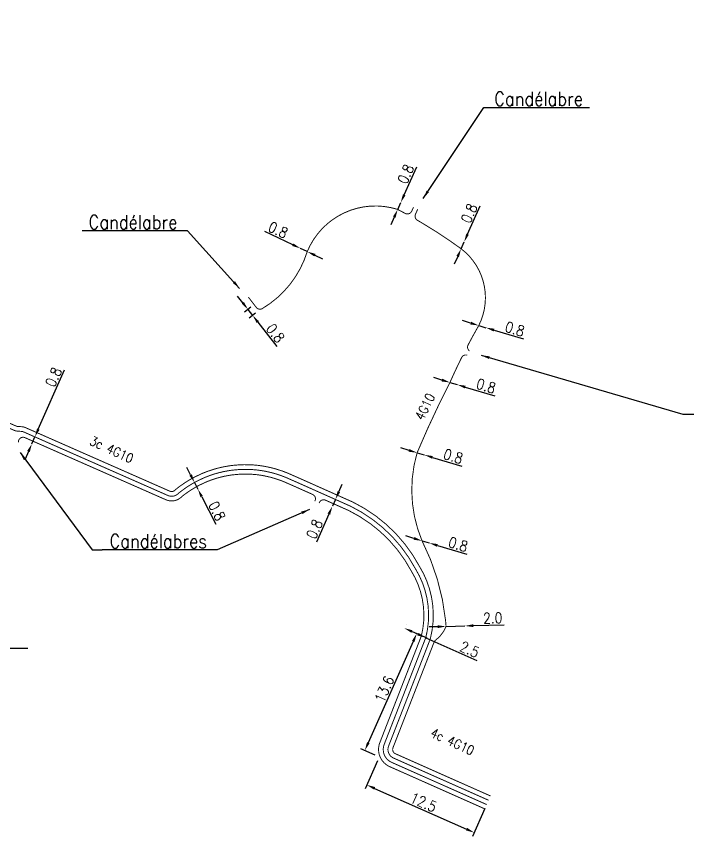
# Model space of a CAD drawing. Header units: millimetres. Extents: x 257011 to 257981, y 142997 to 144000.
# Drawn here: x 257338.6 to 257410, y 143608 to 143695.3 of the extents above; entities that cross this region are included whole.
import ezdxf
from ezdxf.enums import TextEntityAlignment as Align

# ---------------------------------------------------------------- set-up
doc = ezdxf.new("R2010")
doc.units = ezdxf.units.MM
doc.header["$PDMODE"] = 34
doc.linetypes.add('E_ST_Al', pattern=[2000, 1000, 1000])
doc.linetypes.add('E_ST_Cu', pattern=[2000, 1000, 1000])
doc.layers.get('DEFPOINTS').update_dxf_attribs({"linetype": 'CONTINUOUS'})
doc.layers.add('E_110', color=1, linetype='CONTINUOUS')
doc.styles.get("Standard").update_dxf_attribs({"font": 'romans.shx', "width": 0.85})
doc.dimstyles.get("Standard").update_dxf_attribs({"dimtxt": 1.5, "dimasz": 1.2, "dimexe": 0.625, "dimexo": 0.625, "dimgap": 0.25, "dimtad": 1, "dimdec": 1, "dimzin": 0, "dimdsep": 46, "dimtxsty": 'Standard', "dimcen": -0.5, "dimadec": 0, "dimazin": 0, "dimtfac": 1, "dimtdec": 1, "dimtmove": 0, "dimatfit": 3, "dimfxl": 0, "dimtolj": 1, "dimtzin": 0, "dimarcsym": 0})

# ---------------------------------------------------------------- blocks, each defined once
blk = doc.blocks.new('*D104')
at = {"layer": 'DEFPOINTS', "color": 0, "linetype": 'Continuous', "transparency": 16777216}
for p in [(257379.482, 143675.502), (257379.482, 143675.502), (257379.156, 143674.771)]:
    blk.add_point(p, dxfattribs=at)
at = {"layer": 'E_110', "color": 0, "linetype": 'Continuous', "lineweight": -2, "transparency": 16777216}
for p, q in [((257379.848, 143676.324), (257381.183, 143679.319)), ((257379.156, 143674.771), (257379.482, 143675.502)), ((257378.79, 143673.949), (257378.424, 143673.127))]:
    blk.add_line(p, q, dxfattribs=at)
at = {"layer": 'E_110', "color": 0, "linetype": 'Continuous', "transparency": 16777216}
for points in [[(257379.711, 143676.385), (257379.985, 143676.263), (257379.482, 143675.502)], [(257378.653, 143674.01), (257378.927, 143673.888), (257379.156, 143674.771)]]:
    blk.add_solid(points, dxfattribs=at)
at = {"layer": 'E_110', "color": 0, "linetype": 'Continuous', "transparency": 16777216, "insert": (257380.013, 143678.538), "char_height": 1.125, "attachment_point": 5, "rotation": 65.98168}
blk.add_mtext('\\A1;0.8', dxfattribs=at)
blk = doc.blocks.new('*D105')
at = {"layer": 'DEFPOINTS', "color": 0, "linetype": 'Continuous', "transparency": 16777216}
for p in [(257386.233, 143671.319), (257386.233, 143671.319), (257385.907, 143670.588)]:
    blk.add_point(p, dxfattribs=at)
at = {"layer": 'E_110', "color": 0, "linetype": 'Continuous', "lineweight": -2, "transparency": 16777216}
for p, q in [((257386.599, 143672.141), (257387.933, 143675.136)), ((257385.907, 143670.588), (257386.233, 143671.319)), ((257385.541, 143669.766), (257385.174, 143668.944))]:
    blk.add_line(p, q, dxfattribs=at)
at = {"layer": 'E_110', "color": 0, "linetype": 'Continuous', "transparency": 16777216}
for points in [[(257386.462, 143672.202), (257386.736, 143672.08), (257386.233, 143671.319)], [(257385.404, 143669.827), (257385.678, 143669.705), (257385.907, 143670.588)]]:
    blk.add_solid(points, dxfattribs=at)
at = {"layer": 'E_110', "color": 0, "linetype": 'Continuous', "transparency": 16777216, "insert": (257386.764, 143674.355), "char_height": 1.125, "attachment_point": 5, "rotation": 65.98167}
blk.add_mtext('\\A1;0.8', dxfattribs=at)
blk = doc.blocks.new('*D106')
at = {"layer": 'DEFPOINTS', "color": 0, "linetype": 'Continuous', "transparency": 16777216}
for p in [(257387.786, 143662.418), (257388.552, 143662.188), (257388.552, 143662.188)]:
    blk.add_point(p, dxfattribs=at)
at = {"layer": 'E_110', "color": 0, "linetype": 'Continuous', "lineweight": -2, "transparency": 16777216}
for p, q in [((257386.924, 143662.676), (257386.062, 143662.935)), ((257387.786, 143662.418), (257388.552, 143662.188)), ((257389.415, 143661.93), (257392.555, 143660.989))]:
    blk.add_line(p, q, dxfattribs=at)
at = {"layer": 'E_110', "color": 0, "linetype": 'Continuous', "transparency": 16777216}
for points in [[(257386.967, 143662.82), (257386.881, 143662.533), (257387.786, 143662.418)], [(257389.458, 143662.074), (257389.372, 143661.786), (257388.552, 143662.188)]]:
    blk.add_solid(points, dxfattribs=at)
at = {"layer": 'E_110', "color": 0, "linetype": 'Continuous', "transparency": 16777216, "insert": (257391.631, 143662.049), "char_height": 1.125, "attachment_point": 5, "rotation": 343.32004}
blk.add_mtext('\\A1;0.8', dxfattribs=at)
blk = doc.blocks.new('*D107')
at = {"layer": 'DEFPOINTS', "color": 0, "linetype": 'Continuous', "transparency": 16777216}
for p in [(257384.717, 143656.356), (257385.483, 143656.126), (257385.483, 143656.126)]:
    blk.add_point(p, dxfattribs=at)
at = {"layer": 'E_110', "color": 0, "linetype": 'Continuous', "lineweight": -2, "transparency": 16777216}
for p, q in [((257383.855, 143656.614), (257382.993, 143656.872)), ((257384.717, 143656.356), (257385.483, 143656.126)), ((257386.345, 143655.868), (257389.486, 143654.927))]:
    blk.add_line(p, q, dxfattribs=at)
at = {"layer": 'E_110', "color": 0, "linetype": 'Continuous', "transparency": 16777216}
for points in [[(257383.898, 143656.758), (257383.812, 143656.47), (257384.717, 143656.356)], [(257386.388, 143656.012), (257386.302, 143655.724), (257385.483, 143656.126)]]:
    blk.add_solid(points, dxfattribs=at)
at = {"layer": 'E_110', "color": 0, "linetype": 'Continuous', "transparency": 16777216, "insert": (257388.562, 143655.987), "char_height": 1.125, "attachment_point": 5, "rotation": 343.32004}
blk.add_mtext('\\A1;0.8', dxfattribs=at)
blk = doc.blocks.new('*D108')
at = {"layer": 'DEFPOINTS', "color": 0, "linetype": 'Continuous', "transparency": 16777216}
for p in [(257381.223, 143648.876), (257381.989, 143648.647), (257381.989, 143648.647)]:
    blk.add_point(p, dxfattribs=at)
at = {"layer": 'E_110', "color": 0, "linetype": 'Continuous', "lineweight": -2, "transparency": 16777216}
for p, q in [((257380.361, 143649.134), (257379.499, 143649.393)), ((257381.223, 143648.876), (257381.989, 143648.647)), ((257382.852, 143648.388), (257385.992, 143647.447))]:
    blk.add_line(p, q, dxfattribs=at)
at = {"layer": 'E_110', "color": 0, "linetype": 'Continuous', "transparency": 16777216}
for points in [[(257380.404, 143649.278), (257380.318, 143648.991), (257381.223, 143648.876)], [(257382.895, 143648.532), (257382.809, 143648.245), (257381.989, 143648.647)]]:
    blk.add_solid(points, dxfattribs=at)
at = {"layer": 'E_110', "color": 0, "linetype": 'Continuous', "transparency": 16777216, "insert": (257385.068, 143648.507), "char_height": 1.125, "attachment_point": 5, "rotation": 343.32004}
blk.add_mtext('\\A1;0.8', dxfattribs=at)
blk = doc.blocks.new('*D109')
at = {"layer": 'DEFPOINTS', "color": 0, "linetype": 'Continuous', "transparency": 16777216}
for p in [(257381.749, 143639.505), (257382.515, 143639.276), (257382.515, 143639.276)]:
    blk.add_point(p, dxfattribs=at)
at = {"layer": 'E_110', "color": 0, "linetype": 'Continuous', "lineweight": -2, "transparency": 16777216}
for p, q in [((257380.887, 143639.764), (257380.024, 143640.022)), ((257381.749, 143639.505), (257382.515, 143639.276)), ((257383.377, 143639.017), (257386.518, 143638.076))]:
    blk.add_line(p, q, dxfattribs=at)
at = {"layer": 'E_110', "color": 0, "linetype": 'Continuous', "transparency": 16777216}
for points in [[(257380.93, 143639.907), (257380.843, 143639.62), (257381.749, 143639.505)], [(257383.42, 143639.161), (257383.334, 143638.874), (257382.515, 143639.276)]]:
    blk.add_solid(points, dxfattribs=at)
at = {"layer": 'E_110', "color": 0, "linetype": 'Continuous', "transparency": 16777216, "insert": (257385.594, 143639.136), "char_height": 1.125, "attachment_point": 5, "rotation": 343.32005}
blk.add_mtext('\\A1;0.8', dxfattribs=at)
blk = doc.blocks.new('*D110')
at = {"layer": 'DEFPOINTS', "color": 0, "linetype": 'Continuous', "transparency": 16777216}
for p in [(257386.309, 143630.452), (257386.309, 143630.452), (257384.31, 143630.395)]:
    blk.add_point(p, dxfattribs=at)
at = {"layer": 'E_110', "color": 0, "linetype": 'Continuous', "lineweight": -2, "transparency": 16777216}
for p, q in [((257384.31, 143630.395), (257386.309, 143630.452)), ((257387.209, 143630.478), (257390.486, 143630.571)), ((257383.41, 143630.369), (257382.511, 143630.343))]:
    blk.add_line(p, q, dxfattribs=at)
at = {"layer": 'E_110', "color": 0, "linetype": 'Continuous', "transparency": 16777216}
for points in [[(257383.406, 143630.519), (257383.415, 143630.219), (257384.31, 143630.395)], [(257387.204, 143630.628), (257387.213, 143630.328), (257386.309, 143630.452)]]:
    blk.add_solid(points, dxfattribs=at)
at = {"layer": 'E_110', "color": 0, "linetype": 'Continuous', "transparency": 16777216, "insert": (257389.276, 143631.287), "char_height": 1.125, "attachment_point": 5, "rotation": 1.6363}
blk.add_mtext('\\A1;2.0', dxfattribs=at)
blk = doc.blocks.new('*D121')
at = {"layer": 'DEFPOINTS', "color": 0, "linetype": 'Continuous', "ltscale": 0.5, "transparency": 16777216}
for p in [(257340.531, 143650.564), (257340.208, 143649.832), (257340.208, 143649.832)]:
    blk.add_point(p, dxfattribs=at)
at = {"layer": 'E_110', "color": 0, "linetype": 'Continuous', "lineweight": -2, "ltscale": 0.5, "transparency": 16777216}
for p, q in [((257340.893, 143651.388), (257343.681, 143657.719)), ((257340.208, 143649.832), (257340.531, 143650.564)), ((257340.96, 143650.375), (257340.96, 143650.375)), ((257339.846, 143649.008), (257339.483, 143648.185))]:
    blk.add_line(p, q, dxfattribs=at)
at = {"layer": 'E_110', "color": 0, "linetype": 'Continuous', "ltscale": 0.5, "transparency": 16777216}
for points in [[(257340.756, 143651.448), (257341.031, 143651.328), (257340.531, 143650.564)], [(257339.708, 143649.069), (257339.983, 143648.948), (257340.208, 143649.832)]]:
    blk.add_solid(points, dxfattribs=at)
at = {"layer": 'E_110', "color": 0, "linetype": 'Continuous', "ltscale": 0.5, "transparency": 16777216, "insert": (257342.515, 143656.933), "char_height": 1.125, "attachment_point": 5, "rotation": 66.2366}
blk.add_mtext('\\A1;0.8', dxfattribs=at)
blk = doc.blocks.new('*D122')
at = {"layer": 'DEFPOINTS', "color": 0, "linetype": 'Continuous', "ltscale": 0.5, "transparency": 16777216}
for p in [(257357.52, 143645.717), (257357.883, 143645.005), (257357.883, 143645.005)]:
    blk.add_point(p, dxfattribs=at)
at = {"layer": 'E_110', "color": 0, "linetype": 'Continuous', "lineweight": -2, "ltscale": 0.5, "transparency": 16777216}
for p, q in [((257357.111, 143646.519), (257356.702, 143647.321)), ((257357.52, 143645.717), (257357.883, 143645.005)), ((257358.292, 143644.203), (257359.78, 143641.282))]:
    blk.add_line(p, q, dxfattribs=at)
at = {"layer": 'E_110', "color": 0, "linetype": 'Continuous', "ltscale": 0.5, "transparency": 16777216}
for points in [[(257357.245, 143646.587), (257356.977, 143646.451), (257357.52, 143645.717)], [(257358.425, 143644.271), (257358.158, 143644.135), (257357.883, 143645.005)]]:
    blk.add_solid(points, dxfattribs=at)
at = {"layer": 'E_110', "color": 0, "linetype": 'Continuous', "ltscale": 0.5, "transparency": 16777216, "insert": (257359.909, 143642.682), "char_height": 1.125, "attachment_point": 5, "rotation": 297.00578}
blk.add_mtext('\\A1;0.8', dxfattribs=at)
blk = doc.blocks.new('*D123')
at = {"layer": 'DEFPOINTS', "color": 0, "linetype": 'Continuous', "ltscale": 0.5, "transparency": 16777216}
for p in [(257372.524, 143643.909), (257372.198, 143643.178), (257372.198, 143643.178)]:
    blk.add_point(p, dxfattribs=at)
at = {"layer": 'E_110', "color": 0, "linetype": 'Continuous', "lineweight": -2, "ltscale": 0.5, "transparency": 16777216}
for p, q in [((257372.89, 143644.731), (257373.256, 143645.553)), ((257372.524, 143643.909), (257372.198, 143643.178)), ((257371.832, 143642.356), (257370.497, 143639.361))]:
    blk.add_line(p, q, dxfattribs=at)
at = {"layer": 'E_110', "color": 0, "linetype": 'Continuous', "ltscale": 0.5, "transparency": 16777216}
for points in [[(257372.753, 143644.792), (257373.027, 143644.67), (257372.524, 143643.909)], [(257371.695, 143642.417), (257371.969, 143642.295), (257372.198, 143643.178)]]:
    blk.add_solid(points, dxfattribs=at)
at = {"layer": 'E_110', "color": 0, "linetype": 'Continuous', "ltscale": 0.5, "transparency": 16777216, "insert": (257370.296, 143640.753), "char_height": 1.125, "attachment_point": 5, "rotation": 65.98168}
blk.add_mtext('\\A1;0.8', dxfattribs=at)
blk = doc.blocks.new('*D124')
at = {"layer": 'DEFPOINTS', "color": 0, "linetype": 'Continuous', "ltscale": 0.5, "transparency": 16777216}
for p in [(257377.2, 143616.514), (257388.625, 143611.443), (257387.302, 143608.461)]:
    blk.add_point(p, dxfattribs=at)
at = {"layer": 'E_110', "color": 0, "linetype": 'Continuous', "lineweight": -2, "ltscale": 0.5, "transparency": 16777216}
for p, q in [((257377.01, 143616.085), (257375.687, 143613.103)), ((257376.699, 143613.166), (257386.479, 143608.826)), ((257388.435, 143611.014), (257387.112, 143608.032))]:
    blk.add_line(p, q, dxfattribs=at)
at = {"layer": 'E_110', "color": 0, "linetype": 'Continuous', "ltscale": 0.5, "transparency": 16777216}
for points in [[(257376.76, 143613.304), (257376.638, 143613.029), (257375.877, 143613.532)], [(257386.54, 143608.963), (257386.418, 143608.689), (257387.302, 143608.461)]]:
    blk.add_solid(points, dxfattribs=at)
at = {"layer": 'E_110', "color": 0, "linetype": 'Continuous', "ltscale": 0.5, "transparency": 16777216, "insert": (257381.894, 143611.682), "char_height": 1.125, "attachment_point": 5, "rotation": 336.06628}
blk.add_mtext('\\A1;12.5', dxfattribs=at)
blk = doc.blocks.new('*D125')
at = {"layer": 'DEFPOINTS', "color": 0, "linetype": 'Continuous', "transparency": 16777216}
for p in [(257368.803, 143670.628), (257368.803, 143670.628), (257369.526, 143670.286)]:
    blk.add_point(p, dxfattribs=at)
at = {"layer": 'E_110', "color": 0, "linetype": 'Continuous', "lineweight": -2, "transparency": 16777216}
for p, q in [((257367.99, 143671.013), (257365.026, 143672.415)), ((257369.526, 143670.286), (257368.803, 143670.628)), ((257370.34, 143669.901), (257371.153, 143669.516))]:
    blk.add_line(p, q, dxfattribs=at)
at = {"layer": 'E_110', "color": 0, "linetype": 'Continuous', "transparency": 16777216}
for points in [[(257368.054, 143671.149), (257367.926, 143670.877), (257368.803, 143670.628)], [(257370.404, 143670.036), (257370.276, 143669.765), (257369.526, 143670.286)]]:
    blk.add_solid(points, dxfattribs=at)
at = {"layer": 'E_110', "color": 0, "linetype": 'Continuous', "transparency": 16777216, "insert": (257366.422, 143672.585), "char_height": 1.125, "attachment_point": 5, "rotation": 334.67289}
blk.add_mtext('\\A1;0.8', dxfattribs=at)
blk = doc.blocks.new('*D126')
at = {"layer": 'DEFPOINTS', "color": 0, "linetype": 'Continuous', "transparency": 16777216}
for p in [(257363.88, 143664.643), (257364.373, 143664.012), (257363.71, 143663.494)]:
    blk.add_point(p, dxfattribs=at)
at = {"layer": 'E_110', "color": 0, "linetype": 'Continuous', "lineweight": -2, "transparency": 16777216}
for p, q in [((257362.663, 143664.834), (257362.109, 143665.543)), ((257363.511, 143664.354), (257362.848, 143663.836)), ((257363.217, 143664.125), (257363.71, 143663.494)), ((257364.004, 143663.724), (257363.341, 143663.206)), ((257364.264, 143662.785), (257366.283, 143660.201))]:
    blk.add_line(p, q, dxfattribs=at)
at = {"layer": 'E_110', "color": 0, "linetype": 'Continuous', "transparency": 16777216}
for points in [[(257362.782, 143664.926), (257362.545, 143664.741), (257363.217, 143664.125)], [(257364.382, 143662.877), (257364.146, 143662.693), (257363.71, 143663.494)]]:
    blk.add_solid(points, dxfattribs=at)
at = {"layer": 'E_110', "color": 0, "linetype": 'Continuous', "transparency": 16777216, "insert": (257366.141, 143661.6), "char_height": 1.125, "attachment_point": 5, "rotation": 308.00129}
blk.add_mtext('\\A1;0.8', dxfattribs=at)
blk = doc.blocks.new('*D127')
at = {"layer": 'DEFPOINTS', "color": 0, "linetype": 'Continuous', "transparency": 16777216}
for p in [(257379.857, 143630.214), (257379.857, 143630.214), (257382.142, 143629.2)]:
    blk.add_point(p, dxfattribs=at)
at = {"layer": 'E_110', "color": 0, "linetype": 'Continuous', "lineweight": -2, "transparency": 16777216}
for p, q in [((257380.047, 143630.642), (257380.047, 143630.642)), ((257380.679, 143629.849), (257381.319, 143629.565)), ((257382.332, 143629.628), (257382.332, 143629.628)), ((257382.142, 143629.2), (257387.589, 143626.782))]:
    blk.add_line(p, q, dxfattribs=at)
at = {"layer": 'E_110', "color": 0, "linetype": 'Continuous', "transparency": 16777216}
for points in [[(257380.74, 143629.986), (257380.618, 143629.712), (257379.857, 143630.214)], [(257381.38, 143629.702), (257381.258, 143629.428), (257382.142, 143629.2)]]:
    blk.add_solid(points, dxfattribs=at)
at = {"layer": 'E_110', "color": 0, "linetype": 'Continuous', "transparency": 16777216, "insert": (257386.807, 143627.95), "char_height": 1.125, "attachment_point": 5, "rotation": 336.06628}
blk.add_mtext('\\A1;2.5', dxfattribs=at)
blk = doc.blocks.new('*D128')
at = {"layer": 'DEFPOINTS', "color": 0, "linetype": 'Continuous', "transparency": 16777216}
for p in [(257382.717, 143628.944), (257375.66, 143617.197), (257377.2, 143616.514)]:
    blk.add_point(p, dxfattribs=at)
at = {"layer": 'E_110', "color": 0, "linetype": 'Continuous', "lineweight": -2, "transparency": 16777216}
for p, q in [((257382.289, 143629.134), (257380.749, 143629.818)), ((257380.812, 143628.805), (257376.025, 143618.02)), ((257376.772, 143616.704), (257375.231, 143617.388))]:
    blk.add_line(p, q, dxfattribs=at)
at = {"layer": 'E_110', "color": 0, "linetype": 'Continuous', "transparency": 16777216}
for points in [[(257380.675, 143628.866), (257380.949, 143628.745), (257381.177, 143629.628)], [(257375.888, 143618.081), (257376.162, 143617.959), (257375.66, 143617.197)]]:
    blk.add_solid(points, dxfattribs=at)
at = {"layer": 'E_110', "color": 0, "linetype": 'Continuous', "transparency": 16777216, "insert": (257377.733, 143623.717), "char_height": 1.125, "attachment_point": 5, "rotation": 66.06628}
blk.add_mtext('\\A1;13.6', dxfattribs=at)

msp = doc.modelspace()

# ---------------------------------------------------------------- linework, layer by layer
at = {"layer": 'E_110', "linetype": 'E_ST_Cu', "const_width": 0.1, "flags": 128}
for points in [[(257388.828, 143611.9), (257378.712, 143616.39, -0.400721), (257378.186, 143617.667), (257382.586, 143628.962, 0.030887), (257382.642, 143629.139, 0.202429), (257381.475, 143636.785, 0.157767), (257374.355, 143643.641), (257373.496, 143644.023), (257372.727, 143644.366), (257372.466, 143644.482), (257371.487, 143644.918), (257370.961, 143645.153), (257370.151, 143645.514), (257369.408, 143645.845), (257368.693, 143646.163), (257367.466, 143646.703, 0.011449), (257367.424, 143646.72), (257366.914, 143646.917, 0.01272), (257366.866, 143646.934), (257366.348, 143647.104, 0.011379), (257366.304, 143647.117), (257365.867, 143647.239, 0.013117), (257365.816, 143647.252), (257365.181, 143647.394), (257364.869, 143647.454), (257364.277, 143647.537), (257363.979, 143647.563), (257363.707, 143647.587, 0.01272), (257363.656, 143647.591), (257363.379, 143647.601, 0.00636), (257363.354, 143647.602), (257362.811, 143647.608, 0.01272), (257362.76, 143647.608), (257362.214, 143647.587, 0.01272), (257362.163, 143647.583), (257361.61, 143647.534), (257361.296, 143647.497), (257360.993, 143647.447), (257360.516, 143647.36), (257360.238, 143647.294), (257359.99, 143647.235, 0.009451), (257359.953, 143647.225), (257359.567, 143647.118, 0.011711), (257359.522, 143647.104), (257359.003, 143646.933, 0.01272), (257358.955, 143646.916), (257358.443, 143646.717, 0.01696), (257358.38, 143646.691), (257357.621, 143646.336), (257357.28, 143646.156), (257357.074, 143646.039), (257356.574, 143645.734), (257356.101, 143645.412, 0.011718), (257356.063, 143645.385), (257355.685, 143645.1, 0.01296), (257355.644, 143645.068), (257355.581, 143645.015, 0.005393), (257355.564, 143645.001), (257355.417, 143644.871, -0.291172), (257354.886, 143644.79), (257340.732, 143651.022), (257339.498, 143651.565, 0.086964), (257339.163, 143651.648), (257338.692, 143651.68, -0.086964), (257338.524, 143651.721), (257334.865, 143653.332, 0.496854), (257323.831, 143648.17), (257322.679, 143640.67, -0.414214), (257322.109, 143640.251), (257314.546, 143641.414, -0.418079), (257314.129, 143641.99), (257314.334, 143643.217), (257317.243, 143663.205), (257317.648, 143666.502), (257318.3, 143671.813), (257318.577, 143674.072, 0.004625), (257318.578, 143674.082), (257322.956, 143716.164, -0.005347), (257322.957, 143716.175), (257324.886, 143731.522), (257326.07, 143738.795), (257326.803, 143741.841, -0.002987), (257326.804, 143741.847), (257329.124, 143751.01, -0.002408), (257329.125, 143751.014), (257339.079, 143788.8, 0.381106), (257338.777, 143789.393, 0.299448)], [(257388.625, 143611.443), (257378.509, 143615.933, -0.400721), (257377.72, 143617.848), (257382.12, 143629.144, 0.030887), (257382.158, 143629.261, 0.202838), (257381.041, 143636.536, 0.157874), (257374.143, 143643.187), (257373.293, 143643.566), (257372.524, 143643.909), (257372.263, 143644.025), (257371.284, 143644.462), (257370.757, 143644.696), (257369.947, 143645.057), (257369.205, 143645.388), (257368.491, 143645.706), (257367.265, 143646.245, 0.011449), (257367.244, 143646.254), (257366.734, 143646.45, 0.01272), (257366.71, 143646.459), (257366.192, 143646.629, 0.011379), (257366.17, 143646.636), (257365.733, 143646.758, 0.013117), (257365.708, 143646.764), (257365.08, 143646.904), (257364.787, 143646.96), (257364.22, 143647.04), (257363.935, 143647.065), (257363.663, 143647.089, 0.01272), (257363.638, 143647.091), (257363.36, 143647.101, 0.00636), (257363.348, 143647.102), (257362.805, 143647.108, 0.01272), (257362.78, 143647.108), (257362.233, 143647.087, 0.01272), (257362.208, 143647.085), (257361.661, 143647.036), (257361.366, 143647.002), (257361.079, 143646.954), (257360.618, 143646.87), (257360.354, 143646.807), (257360.105, 143646.748, 0.009451), (257360.087, 143646.743), (257359.701, 143646.636, 0.011711), (257359.678, 143646.629), (257359.16, 143646.458, 0.01272), (257359.136, 143646.449), (257358.623, 143646.251, 0.01696), (257358.592, 143646.238), (257357.844, 143645.888), (257357.52, 143645.717), (257357.328, 143645.608), (257356.845, 143645.314), (257356.383, 143644.999, 0.011718), (257356.364, 143644.985), (257355.985, 143644.7, 0.01296), (257355.965, 143644.684), (257355.902, 143644.631, 0.005393), (257355.894, 143644.624), (257355.746, 143644.495, -0.291172), (257354.684, 143644.333), (257340.531, 143650.564), (257339.297, 143651.108, 0.086964), (257339.129, 143651.149), (257338.658, 143651.181, -0.086964), (257338.323, 143651.263), (257334.647, 143652.882, 0.496977), (257324.323, 143648.079), (257323.173, 143640.594, -0.414214), (257322.033, 143639.757), (257314.451, 143640.923, 0.410359), (257313.882, 143640.511), (257312.907, 143634.68, 0.034099), (257312.9, 143634.612), (257312.888, 143634.196, -0.023955), (257312.884, 143634.148), (257312.19, 143628.635), (257312, 143626.591, -0.040536), (257311.985, 143626.512), (257311.75, 143625.61, -0.025588), (257311.735, 143625.561), (257311.609, 143625.226, -0.112667), (257311.487, 143625.04), (257311.301, 143624.861, -0.062477), (257311.201, 143624.787), (257309.738, 143623.959), (257309.302, 143623.712)], [(257370.329, 143643.728, 0.448914), (257370.103, 143644.44), (257369.744, 143644.6), (257369.001, 143644.931), (257368.289, 143645.249), (257367.064, 143645.787), (257366.554, 143645.984), (257366.036, 143646.154), (257365.599, 143646.276), (257364.978, 143646.415), (257364.705, 143646.467), (257364.163, 143646.543), (257363.891, 143646.567), (257363.619, 143646.591), (257363.342, 143646.602), (257362.799, 143646.608), (257362.253, 143646.587), (257361.712, 143646.539), (257361.436, 143646.507), (257361.165, 143646.461), (257360.721, 143646.381), (257360.47, 143646.321), (257360.221, 143646.262), (257359.835, 143646.154), (257359.316, 143645.983), (257358.804, 143645.785), (257358.066, 143645.44), (257357.76, 143645.279), (257357.582, 143645.178), (257357.116, 143644.894), (257356.665, 143644.586), (257356.286, 143644.301), (257356.223, 143644.248), (257356.075, 143644.119, -0.291172), (257354.483, 143643.875), (257340.329, 143650.107), (257339.473, 143650.484, 0.563989), (257338.772, 143649.992)]]:
    msp.add_lwpolyline(points, format="xyb", dxfattribs=at)
at = {"layer": 'E_110', "linetype": 'E_ST_Al', "const_width": 0.1, "flags": 128}
for points in [[(257380.834, 143675.002), (257380.648, 143674.584, -0.434641), (257379.956, 143674.346), (257379.197, 143674.75, 0.04673), (257379.111, 143674.786, 0.38826), (257369.526, 143670.286, -0.185307), (257364.75, 143664.224, -0.37917), (257364.099, 143664.348), (257363.263, 143665.429)], [(257386.791, 143659.721, -0.365953), (257386.65, 143660.351), (257386.703, 143660.452, -0.008617), (257387.786, 143662.418, 0.362921), (257385.907, 143670.588, 0.023224), (257381.795, 143673.301), (257381.252, 143673.62, -0.381993), (257381.048, 143674.255), (257381.291, 143674.799)], [(257389.031, 143612.357), (257378.915, 143616.847, -0.400721), (257378.652, 143617.485), (257383.032, 143628.729, -0.136759), (257383.193, 143628.944, 0.12019), (257384.253, 143630.267, 0.133155), (257384.298, 143630.524), (257384.248, 143631.062, 0.003482), (257384.247, 143631.069, 0.090807), (257381.749, 143639.505, -0.173105), (257381.223, 143648.876, -0.019535), (257384.717, 143656.356, -0.01058), (257385.885, 143658.852), (257385.963, 143659.008, -0.369707), (257386.562, 143659.26, -0.231257)], [(257370.792, 143643.522, -0.448914), (257371.473, 143643.83), (257372.059, 143643.569), (257372.32, 143643.452), (257373.089, 143643.11), (257373.932, 143642.734, -0.157993), (257380.607, 143636.286, -0.203288), (257381.673, 143629.384, -0.030887), (257381.654, 143629.325), (257377.254, 143618.03, 0.400721), (257378.306, 143615.476), (257388.423, 143610.986)]]:
    msp.add_lwpolyline(points, format="xyb", dxfattribs=at)

# ---------------------------------------------------------------- texts
at = {"layer": 'E_110', "linetype": 'Continuous', "ltscale": 0.5, "width": 0.85}
for s, rotation, p in [('4G10', 63.63825, (257382.061, 143653.786)), ('3c 4G10', 335.27138, (257348.698, 143649.213)), ('4c 4G10', 335.27138, (257384.981, 143618.134))]:
    msp.add_text(s, height=1, rotation=rotation, dxfattribs=at).set_placement(p, align=Align.MIDDLE)
at = {"layer": 'E_110', "linetype": 'Continuous', "char_height": 1.5}
for s, insert, attachment_point in [('\\A1;Candélabre', (257389.425, 143685.799), 7), ('\\A1;Candélabre', (257355.698, 143672.674), 9), ('Candélabres', (257358.853, 143638.719), 9)]:
    msp.add_mtext(s, dxfattribs=dict(at, insert=insert, attachment_point=attachment_point))

# ---------------------------------------------------------------- dimensions: what is measured, and where the dimension line sits
at = {"layer": 'E_110', "linetype": 'Continuous'}
for base, p1, p2, angle, picture, middle in [((257379.482, 143675.502), (257379.156, 143674.771), (257379.482, 143675.502), 245.98168, '*D104', (257380.699, 143678.233)), ((257386.233, 143671.319), (257385.907, 143670.588), (257386.233, 143671.319), 245.98167, '*D105', (257387.449, 143674.05)), ((257368.803, 143670.628), (257369.526, 143670.286), (257368.803, 143670.628), 334.67289, '*D125', (257366.101, 143671.907)), ((257363.71, 143663.494), (257363.88, 143664.643), (257364.373, 143664.012), 128.00129, '*D126', (257365.55, 143661.139)), ((257388.552, 143662.188), (257387.786, 143662.418), (257388.552, 143662.188), 163.32004, '*D106', (257391.416, 143661.33)), ((257385.483, 143656.126), (257384.717, 143656.356), (257385.483, 143656.126), 163.32004, '*D107', (257388.347, 143655.268)), ((257381.989, 143648.647), (257381.223, 143648.876), (257381.989, 143648.647), 163.32004, '*D108', (257384.853, 143647.789)), ((257382.515, 143639.276), (257381.749, 143639.505), (257382.515, 143639.276), 163.32005, '*D109', (257385.378, 143638.418)), ((257386.309, 143630.452), (257384.31, 143630.395), (257386.309, 143630.452), 181.6363, '*D110', (257389.297, 143630.537)), ((257379.857, 143630.214), (257382.142, 143629.2), (257379.857, 143630.214), 336.06628, '*D127', (257386.502, 143627.264)), ((257375.66, 143617.197), (257382.717, 143628.944), (257377.2, 143616.514), 66.06628, '*D128', (257378.418, 143623.413))]:
    dim = msp.add_linear_dim(base=base, p1=p1, p2=p2, angle=angle, dimstyle='Standard', override={"dimscale": 0.75}, dxfattribs=at)
    dim.commit()
    dim.dimension.update_dxf_attribs({"geometry": picture, "text_midpoint": middle, "dimtype": 160})
at = {"layer": 'E_110', "linetype": 'Continuous', "ltscale": 0.5}
for base, p1, p2, angle, picture, middle in [((257340.208, 143649.832), (257340.531, 143650.564), (257340.208, 143649.832), 66.2366, '*D121', (257343.202, 143656.631)), ((257357.883, 143645.005), (257357.52, 143645.717), (257357.883, 143645.005), 117.00578, '*D122', (257359.24, 143642.341)), ((257372.198, 143643.178), (257372.524, 143643.909), (257372.198, 143643.178), 65.98168, '*D123', (257370.981, 143640.448)), ((257387.302, 143608.461), (257377.2, 143616.514), (257388.625, 143611.443), 156.06628, '*D124', (257381.589, 143610.996))]:
    dim = msp.add_linear_dim(base=base, p1=p1, p2=p2, angle=angle, dimstyle='Standard', override={"dimscale": 0.75}, dxfattribs=at)
    dim.commit()
    dim.dimension.update_dxf_attribs({"geometry": picture, "text_midpoint": middle, "dimtype": 160})

# ---------------------------------------------------------------- leaders
at = {"layer": 'E_110', "linetype": 'Continuous', "annotation_type": 0, "has_hookline": 1}
for points, hookline_direction, text_width in [([(257381.865, 143675.94), (257388.337, 143685.611), (257389.237, 143685.611)], 0, 10.139), ([(257362.324, 143666.371), (257356.786, 143672.486), (257355.886, 143672.486)], 1, 10.139), ([(257388.053, 143659.247), (257409.518, 143652.967), (257410.418, 143652.967)], 0, 10.139), ([(257369.78, 143642.849), (257359.94, 143638.531), (257359.04, 143638.531)], 1, 11.171), ([(257313.223, 143632.176), (257323.089, 143628.1), (257323.989, 143628.1)], 0, 15.61)]:
    msp.add_leader(points, dimstyle='Standard', override={"dimscale": 0.75}, dxfattribs=dict(at, hookline_direction=hookline_direction, text_width=text_width))
at = {"layer": 'E_110', "linetype": 'Continuous'}
msp.add_leader([(257338.954, 143648.894), (257346.617, 143638.531), (257347.681, 143638.531)], dimstyle='Standard', override={"dimscale": 0.75}, dxfattribs=at)

doc.saveas('drawing.dxf')
